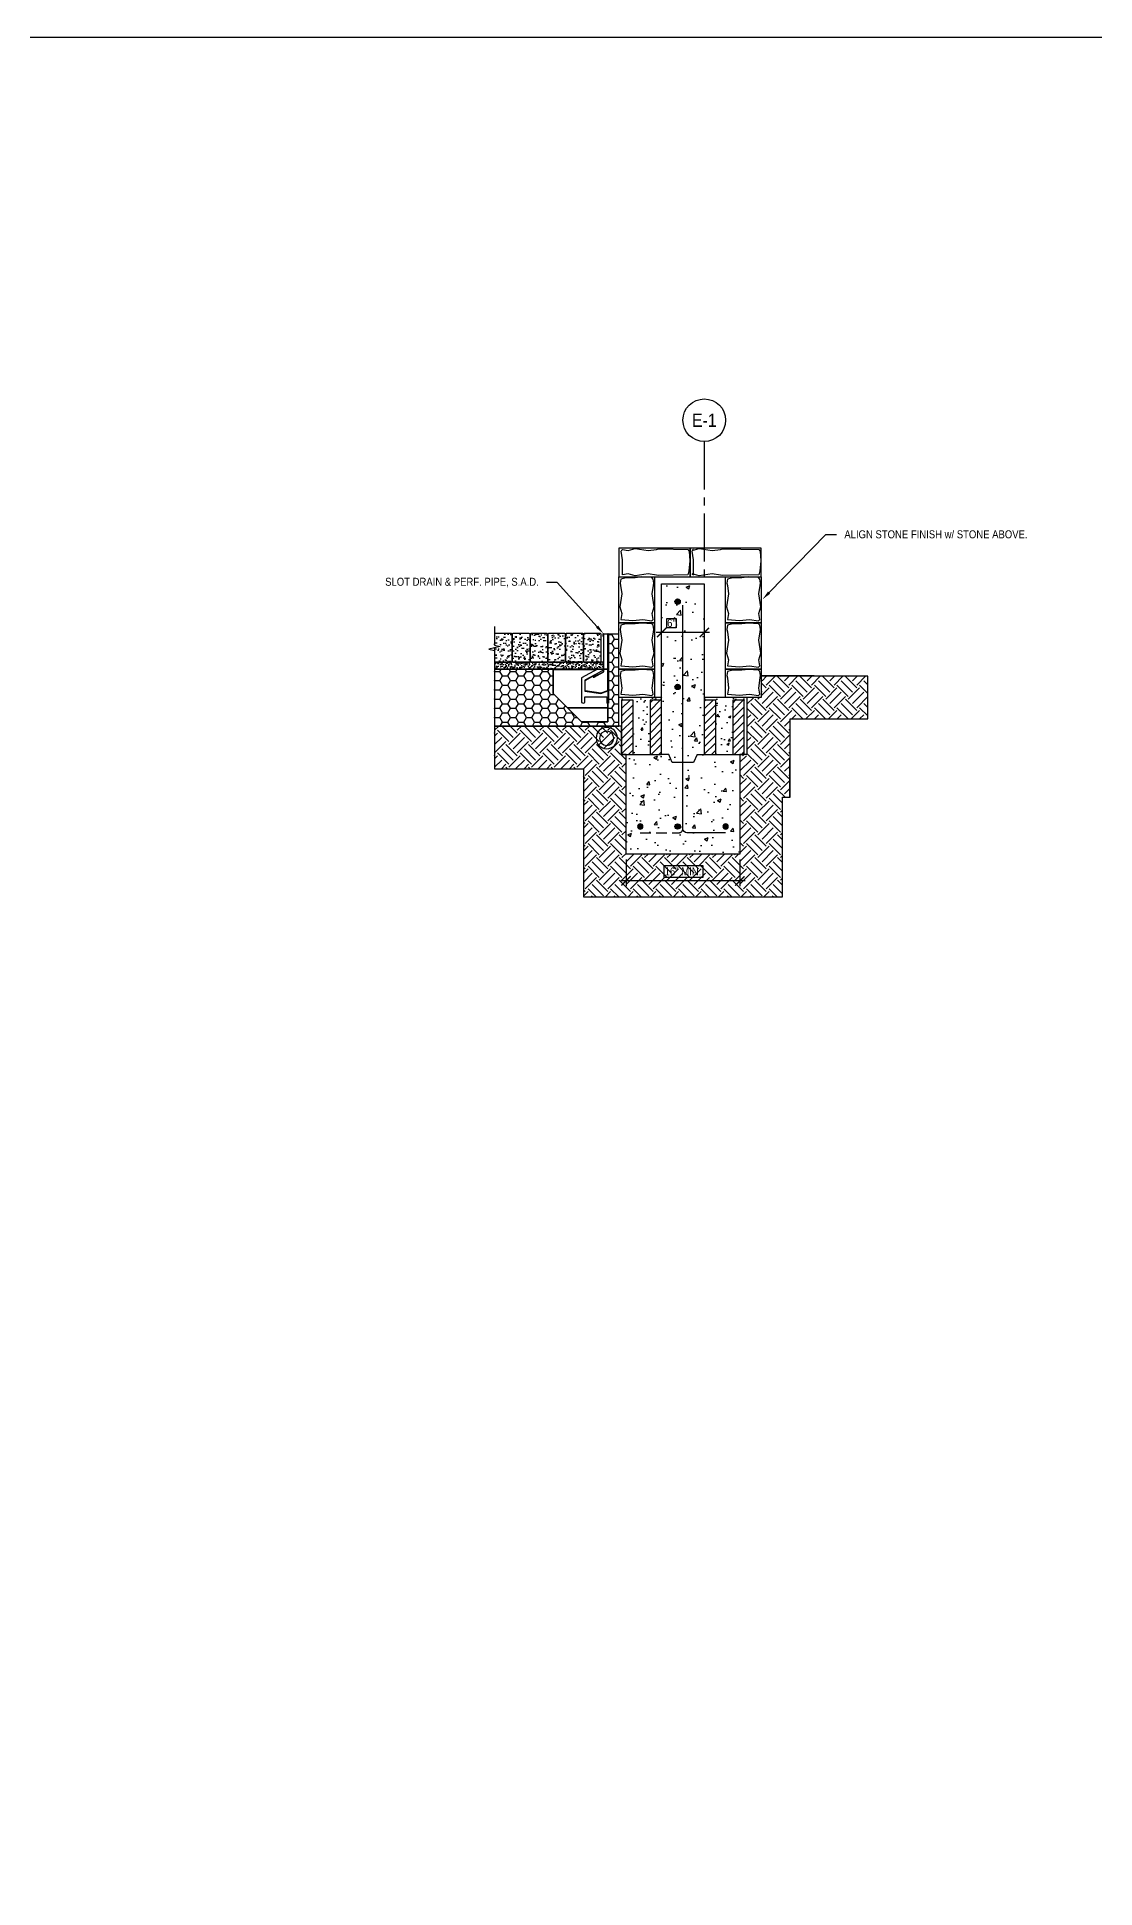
# Model space of a CAD drawing. Header units: inches. Extents: x -2661 to 42767, y -1222 to 9099.
# Drawn here: x 1880.2 to 2028.9, y 3911.7 to 4172 of the extents above; entities that cross this region are included whole.
import ezdxf
from ezdxf import colors
from ezdxf.entities.mleader import LeaderData, LeaderLine
from ezdxf.enums import TextEntityAlignment as Align
from ezdxf.math import Vec2, Vec3

# ---------------------------------------------------------------- set-up
doc = ezdxf.new("R2010")
doc.units = ezdxf.units.IN
doc.header["$LTSCALE"] = 12
doc.header["$MEASUREMENT"] = 0
doc.header["$PDMODE"] = 3
doc.linetypes.add('CENTER2', pattern=[1.125, 0.75, -0.125, 0.125, -0.125])
doc.linetypes.add('HIDDEN2', pattern=[0.1875, 0.125, -0.0625])
doc.layers.get('0').update_dxf_attribs({"linetype": 'CONTINUOUS'})
doc.layers.get('DefPoints').update_dxf_attribs({"color": 251, "linetype": 'CONTINUOUS'})
doc.layers.add('DESIGNER COMMENTS', color=221, linetype='CONTINUOUS', plot=False)
doc.layers.add('NON-PLOT', color=253, linetype='CONTINUOUS', plot=False)
for name, color, linetype in [('S-ANNO-DIMS', 2, 'CONTINUOUS'), ('S-ANNO-NOTE', 4, 'CONTINUOUS'), ('S-ARCH', 1, 'CONTINUOUS'), ('S-BREAK', 2, 'CONTINUOUS'), ('S-CONC', 4, 'CONTINUOUS'), ('S-GRADE', 3, 'CONTINUOUS'), ('S-GRID', 1, 'CENTER2'), ('S-REBAR', 7, 'CONTINUOUS')]:
    doc.layers.add(name, color=color, linetype=linetype)
doc.layers.add('S-ANNO-NONPLOT', color=253, linetype='CONTINUOUS', plot=False, transparency=0.5)
doc.layers.add('S-HATCH-SOIL', color=7, linetype='CONTINUOUS', true_color=0x8f8f8f, transparency=0.8)
doc.layers.add('S-HATCH2', color=2, linetype='CONTINUOUS', transparency=0.5)
doc.styles.add('Arial', font='arial.ttf', dxfattribs={"width": 0.85})
doc.dimstyles.new('DIM-12_Se', dxfattribs={"dimscale": 12, "dimtxt": 0.09375, "dimasz": 0.109375, "dimexe": 0.0625, "dimexo": 0.0625, "dimgap": 0.0625, "dimtad": 1, "dimdec": 4, "dimzin": 11, "dimdsep": 46, "dimlunit": 4, "dimtxsty": 'Arial', "dimblk": 'ARCHTICK', "dimcen": 0.125, "dimdle": 0.0625, "dimclrd": 256, "dimclre": 256, "dimclrt": 4, "dimadec": 0, "dimazin": 0, "dimtfac": 0.75, "dimtdec": 4, "dimtmove": 0, "dimatfit": 3, "dimfxl": 1, "dimfrac": 1, "dimtolj": 1, "dimtzin": 0, "dimarcsym": 0})

# ---------------------------------------------------------------- blocks, each defined once
blk = doc.blocks.new('*U521')
h = blk.add_hatch(color=256)
h.dxf.hatch_style = 1
h.paths.add_polyline_path([(0.375, 0, 1), (-0.375, 0, 1)])
at = {"color": 0}
blk.add_circle((0, 0), 0.375, dxfattribs=at)
blk = doc.blocks.new('_ARCHTICK')
at = {"color": 0, "linetype": 'ByBlock', "const_width": 0.15}
blk.add_lwpolyline([(-0.5, -0.5), (0.5, 0.5)], dxfattribs=at)
blk = doc.blocks.new('*D2269')
at = {"layer": 'DefPoints', "color": 0, "transparency": 16777216}
for p in [(1962.98, 4057.12), (1978.98, 4057.12), (1962.98, 4053.35)]:
    blk.add_point(p, dxfattribs=at)
at = {"layer": 'S-ANNO-DIMS', "lineweight": -2, "transparency": 16777216}
for p, q in [((1962.98, 4056.37), (1962.98, 4052.6)), ((1978.98, 4056.37), (1978.98, 4052.6)), ((1979.73, 4053.35), (1962.23, 4053.35))]:
    blk.add_line(p, q, dxfattribs=at)
at = {"layer": 'S-ANNO-DIMS', "lineweight": -2, "transparency": 16777216, "xscale": 1.3125, "yscale": 1.3125, "zscale": 1.3125, "rotation": 180}
blk.add_blockref('_ARCHTICK', (1962.98, 4053.35), dxfattribs=at)
at = {"layer": 'S-ANNO-DIMS', "lineweight": -2, "transparency": 16777216, "xscale": 1.3125, "yscale": 1.3125, "zscale": 1.3125}
blk.add_blockref('_ARCHTICK', (1978.98, 4053.35), dxfattribs=at)
at = {"layer": 'S-ANNO-DIMS', "color": 4, "transparency": 16777216, "insert": (1970.98, 4054.67), "char_height": 1.125, "attachment_point": 5, "style": 'Arial'}
blk.add_mtext('\\A1;16" MIN.', dxfattribs=at)
blk = doc.blocks.new('*U2247')
at = {"layer": 'S-CONC'}
h = blk.add_hatch(dxfattribs=at)
h.set_pattern_fill('AR-CONC', color=2, scale=0.5, angle=15, style=0)
h.paths.add_polyline_path([(1.62, 0), (4, 0), (4, 7.63), (5.62, 7.63, -0.656548), (5.62, 8), (0, 8, -0.656548), (0, 7.63), (1.62, 7.63)])
h = blk.add_hatch(dxfattribs=at)
h.set_pattern_fill('ANSI31', color=2, scale=6, style=0)
h.set_pattern_definition([(45, (-2.375, 0), (-0.53033, 0.53033), [])])
h.paths.add_polyline_path([(0, 7.63), (0, 0), (1.62, 0), (1.62, 7.63)])
h.paths.add_polyline_path([(4, 0), (5.62, 0), (5.62, 7.63), (4, 7.63)])
at = {"layer": 'NON-PLOT'}
blk.add_line((5.62, 8), (0, 8), dxfattribs=at)
at = {"layer": 'S-CONC', "color": 3}
blk.add_line((1.62, 0), (4, 0), dxfattribs=at)
at = {"layer": 'S-CONC'}
for points in [[(1.62, 0), (1.62, 7.63), (0, 7.63), (0, 0), (1.62, 0)], [(4, 0), (5.62, 0), (5.62, 7.63), (4, 7.63), (4, 0)]]:
    blk.add_lwpolyline(points, close=True, dxfattribs=at)
at = {"layer": 'S-CONC', "color": 2}
for centre, start, end in [((-0.08, 7.81), 293.4264, 66.5736), ((5.71, 7.81), 113.4264, 246.5736)]:
    blk.add_arc(centre, 0.204, start, end, dxfattribs=at)
blk = doc.blocks.new('*D2266')
at = {"layer": 'DefPoints', "color": 0, "transparency": 16777216}
for p in [(1967.98, 4088.27), (1967.98, 4088.27), (1973.98, 4088.27)]:
    blk.add_point(p, dxfattribs=at)
at = {"layer": 'S-ANNO-DIMS', "lineweight": -2, "transparency": 16777216}
blk.add_line((1974.73, 4088.27), (1967.23, 4088.27), dxfattribs=at)
at = {"layer": 'S-ANNO-DIMS', "lineweight": -2, "transparency": 16777216, "xscale": 1.3125, "yscale": 1.3125, "zscale": 1.3125, "rotation": 180}
blk.add_blockref('_ARCHTICK', (1967.98, 4088.27), dxfattribs=at)
at = {"layer": 'S-ANNO-DIMS', "lineweight": -2, "transparency": 16777216, "xscale": 1.3125, "yscale": 1.3125, "zscale": 1.3125}
blk.add_blockref('_ARCHTICK', (1973.98, 4088.27), dxfattribs=at)
at = {"layer": 'S-ANNO-DIMS', "color": 4, "transparency": 16777216, "insert": (1969.36, 4089.6), "char_height": 1.125, "attachment_point": 5, "style": 'Arial'}
blk.add_mtext('\\A1;6"', dxfattribs=at)
blk = doc.blocks.new('REF GRID')
blk.add_circle((0, 0.25), 0.25)
at = {"style": 'Arial', "width": 0.85}
blk.add_attdef('#', text='', height=0.156, dxfattribs=at).set_placement((0, 0.25), align=Align.MIDDLE_CENTER)

msp = doc.modelspace()

# ---------------------------------------------------------------- hatches: boundary and pattern name
at = {"layer": 'S-ARCH'}
h = msp.add_hatch(dxfattribs=at)
h.set_pattern_fill('AR-SAND', color=256, scale=0.5, angle=30, style=0)
h.set_pattern_definition([(67.5, (1872.2053, 4086.1195), (-0.508983, 0.818591), [0, -0.76, 0, -0.85, 0, -0.8125]), (37.5, (1872.2053, 4086.1195), (0.0608, 1.66447), [0, -0.41, 0, -0.685, 0, -0.2625]), (357.5, (1871.67266, 4085.812), (1.347048, 0.780986), [0, -0.25, 0, -0.9, 0, -1.175]), (347.5, (1871.6727, 4085.812), (1.082272, 1.131576), [0, -0.125, 0, -0.59, 0, -0.675])])
h.paths.add_polyline_path([(1946.98112, 4088.11952), (1946.98112, 4084.11952), (1944.48112, 4084.11952), (1944.48112, 4088.11952)])
h = msp.add_hatch(dxfattribs=at)
h.set_pattern_fill('AR-SAND', color=256, scale=0.5, angle=30, style=0)
h.set_pattern_definition([(67.5, (1869.7053, 4086.1195), (-0.508983, 0.818591), [0, -0.76, 0, -0.85, 0, -0.8125]), (37.5, (1869.7053, 4086.1195), (0.0608, 1.66447), [0, -0.41, 0, -0.685, 0, -0.2625]), (357.5, (1869.17266, 4085.812), (1.347048, 0.780986), [0, -0.25, 0, -0.9, 0, -1.175]), (347.5, (1869.1727, 4085.812), (1.082272, 1.131576), [0, -0.125, 0, -0.59, 0, -0.675])])
h.paths.add_polyline_path([(1949.48112, 4088.11952), (1949.48112, 4084.11952), (1946.98112, 4084.11952), (1946.98112, 4088.11952)])
h = msp.add_hatch(dxfattribs=at)
h.set_pattern_fill('AR-SAND', color=256, scale=0.5, angle=30, style=0)
h.set_pattern_definition([(67.5, (1867.2053, 4086.1195), (-0.508983, 0.818591), [0, -0.76, 0, -0.85, 0, -0.8125]), (37.5, (1867.2053, 4086.1195), (0.0608, 1.66447), [0, -0.41, 0, -0.685, 0, -0.2625]), (357.5, (1866.67266, 4085.812), (1.347048, 0.780986), [0, -0.25, 0, -0.9, 0, -1.175]), (347.5, (1866.6727, 4085.812), (1.082272, 1.131576), [0, -0.125, 0, -0.59, 0, -0.675])])
h.paths.add_polyline_path([(1951.98112, 4088.11952), (1951.98112, 4084.11952), (1949.48112, 4084.11952), (1949.48112, 4088.11952)])
h = msp.add_hatch(dxfattribs=at)
h.set_pattern_fill('AR-SAND', color=256, scale=0.5, angle=30, style=0)
h.set_pattern_definition([(67.5, (1864.7053, 4086.1195), (-0.508983, 0.818591), [0, -0.76, 0, -0.85, 0, -0.8125]), (37.5, (1864.7053, 4086.1195), (0.0608, 1.66447), [0, -0.41, 0, -0.685, 0, -0.2625]), (357.5, (1864.17266, 4085.812), (1.347048, 0.780986), [0, -0.25, 0, -0.9, 0, -1.175]), (347.5, (1864.1727, 4085.812), (1.082272, 1.131576), [0, -0.125, 0, -0.59, 0, -0.675])])
h.paths.add_polyline_path([(1954.48112, 4088.11952), (1954.48112, 4084.11952), (1951.98112, 4084.11952), (1951.98112, 4088.11952)])
h = msp.add_hatch(dxfattribs=at)
h.set_pattern_fill('AR-SAND', color=256, scale=0.5, angle=30, style=0)
h.set_pattern_definition([(67.5, (1862.2053, 4086.1195), (-0.508983, 0.818591), [0, -0.76, 0, -0.85, 0, -0.8125]), (37.5, (1862.2053, 4086.1195), (0.0608, 1.66447), [0, -0.41, 0, -0.685, 0, -0.2625]), (357.5, (1861.67266, 4085.812), (1.347048, 0.780986), [0, -0.25, 0, -0.9, 0, -1.175]), (347.5, (1861.6727, 4085.812), (1.082272, 1.131576), [0, -0.125, 0, -0.59, 0, -0.675])])
h.paths.add_polyline_path([(1956.98112, 4088.11952), (1956.98112, 4084.11952), (1954.48112, 4084.11952), (1954.48112, 4088.11952)])
h = msp.add_hatch(dxfattribs=at)
h.set_pattern_fill('AR-SAND', color=256, scale=0.5, angle=30, style=0)
h.set_pattern_definition([(67.5, (1859.7053, 4086.1195), (-0.508983, 0.818591), [0, -0.76, 0, -0.85, 0, -0.8125]), (37.5, (1859.7053, 4086.1195), (0.0608, 1.66447), [0, -0.41, 0, -0.685, 0, -0.2625]), (357.5, (1859.17266, 4085.812), (1.347048, 0.780986), [0, -0.25, 0, -0.9, 0, -1.175]), (347.5, (1859.1727, 4085.812), (1.082272, 1.131576), [0, -0.125, 0, -0.59, 0, -0.675])])
h.paths.add_polyline_path([(1959.48112, 4088.11952), (1959.48112, 4084.11952), (1956.98112, 4084.11952), (1956.98112, 4088.11952)])
at = {"layer": 'S-HATCH-SOIL'}
h = msp.add_hatch(dxfattribs=at)
h.set_pattern_fill('HONEY', color=256, scale=6)
h.set_pattern_definition([(2e-11, (-7996.00375, 2003.05174), (1.125, 0.649519053), [0.75, -1.5]), (120, (-7996.00375, 2003.05174), (-1.125, 0.649519053), [0.75, -1.5]), (60, (-7996.00375, 2003.05174), (-5e-13, 1.299038106), [-1.5, 0.75])])
h.paths.add_polyline_path([(1961.98112, 4088.05702), (1960.50289, 4088.05702), (1960.50289, 4083.11952), (1944.48112, 4083.11952), (1944.48112, 4075.11952), (1961.98112, 4075.11952)])
h.paths.add_polyline_path([(1960.50289, 4083.11952), (1960.50289, 4078.36033), (1960.42798, 4078.36033), (1960.42798, 4077.69406), (1960.42798, 4075.69406), (1956.73112, 4075.69406), (1954.73112, 4077.69406), (1952.71935, 4079.70582), (1952.71935, 4083.05691), (1958.85653, 4083.05691), (1958.96223, 4083.11551), (1959.80924, 4083.11551), (1959.80924, 4083.11952)], flags=16)
h = msp.add_hatch(dxfattribs=at)
h.set_pattern_fill('EARTH', color=256, scale=9, angle=45)
h.set_pattern_definition([(45, (-7996.0038, 2003.0517), (0, 3.1819805), [2.25, -2.25]), (45, (-7996.6004, 2003.6484), (0, 3.1819805), [2.25, -2.25]), (45, (-7997.197, 2004.245), (0, 3.1819805), [2.25, -2.25]), (135, (-7997.197, 2004.6427), (-3.1819805, 4e-16), [2.25, -2.25]), (135, (-7996.6004, 2005.2394), (-3.1819805, 4e-16), [2.25, -2.25]), (135, (-7996.0038, 2005.836), (-3.1819805, 4e-16), [2.25, -2.25])])
h.paths.add_polyline_path([(1979.98112, 4071.11952), (1978.98112, 4071.11952), (1978.98112, 4057.11952), (1962.98112, 4057.11952), (1962.98112, 4071.11952), (1962.35612, 4071.11952), (1962.35612, 4075.11952), (1944.48112, 4075.11952), (1944.48112, 4069.11952), (1956.98112, 4069.11952), (1956.98112, 4051.11952), (1984.98112, 4051.11952), (1984.98112, 4065.11952), (1986.02283, 4065.11952), (1986.06518, 4076.11952), (1996.98112, 4076.11952), (1996.98112, 4082.11952), (1981.98112, 4082.11952), (1981.98112, 4079.11952), (1979.98112, 4079.11952)])
at = {"layer": 'S-HATCH2'}
h = msp.add_hatch(dxfattribs=at)
h.set_pattern_fill('AR-CONC', color=256, scale=0.75, style=0)
h.set_pattern_definition([(50, (-7996.0038, 1992.3653), (5.3794514, -0.470641), [0.5625, -6.1875]), (355, (-7996.004, 1992.3653), (-1.040635, 5.641441), [0.45, -4.95]), (100.451444, (-7995.5555, 1992.326), (4.3388164, 5.1708), [0.4780514, -5.2585658]), (46.1842, (-7996.004, 1993.865), (8.00431, -1.2413946), [0.84375, -9.28125]), (96.635635, (-7995.337, 1993.762), (7.0099646, 7.3058895), [0.7170776, -7.887853]), (351.18416, (-7996.004, 1993.865), (7.0099646, 7.3058895), [0.675, -7.425]), (21, (-7995.2538, 1993.4903), (4.4768029, -3.0196417), [0.5625, -6.1875]), (326, (-7995.254, 1993.4903), (1.824865, 5.4386253), [0.45, -4.95]), (71.451445, (-7994.8807, 1993.2387), (6.3016678, 2.4189836), [0.4780514, -5.2585658]), (37.5, (-7996.0038, 1992.3653), (0.0911989, 2.4967039), [0, -4.89, 0, -5.025, 0, -4.96875]), (7.5, (-7996.0038, 1992.3653), (1.9730215, 2.95808784), [0, -2.865, 0, -4.7775, 0, -1.89375]), (327.5, (-7997.6763, 1992.3653), (4.00366827, -0.16916154), [0, -1.875, 0, -5.85, 0, -7.7625]), (317.5, (-7998.4263, 1992.3653), (4.3738963, 0.7507874), [0, -2.4375, 0, -3.885, 0, -5.5125])])
h.paths.add_polyline_path([(1967.98112, 4095.11952), (1973.98112, 4095.11952), (1973.98112, 4071.11952), (1972.98112, 4071.11952), (1972.48112, 4070.01395), (1969.48112, 4070.01395), (1968.98112, 4071.11952), (1967.98112, 4071.11952)])
h.paths.add_polyline_path([(1968.72325, 4090.23447), (1970.01531, 4090.23447), (1970.01531, 4088.93515), (1968.72325, 4088.93515)], flags=16)
h = msp.add_hatch(dxfattribs=at)
h.set_pattern_fill('AR-SAND', color=256, scale=0.28125, angle=30, style=0)
h.set_pattern_definition([(67.5, (-7895.67156, 1855.2601), (-0.286302862, 0.46045734), [0, -0.4275, 0, -0.478125, 0, -0.45703125]), (37.5, (-7895.67156, 1855.2601), (0.034199593, 0.936263964), [0, -0.230625, 0, -0.3853125, 0, -0.14765625]), (357.5, (-7895.97115, 1855.08713), (0.757714623, 0.439304573), [0, -0.140625, 0, -0.50625, 0, -0.6609375]), (347.5, (-7895.97115, 1855.0871), (0.608778063, 0.63651168), [0, -0.0703125, 0, -0.331875, 0, -0.3796875])])
h.paths.add_polyline_path([(1944.48112, 4084.11952), (1944.48112, 4083.11952), (1959.80924, 4083.11952), (1959.80924, 4084.11952)])
h = msp.add_hatch(dxfattribs=at)
h.set_pattern_fill('AR-CONC', color=256, scale=0.75, style=0)
h.set_pattern_definition([(50, (-7874.9787, 2097.1597), (5.3794514, -0.470641), [0.5625, -6.1875]), (355, (-7874.9787, 2097.16), (-1.040635, 5.641441), [0.45, -4.95]), (100.451444, (-7874.5304, 2097.1205), (4.3388164, 5.1708), [0.4780514, -5.2585658]), (46.1842, (-7874.979, 2098.66), (8.00431, -1.2413946), [0.84375, -9.28125]), (96.635635, (-7874.312, 2098.556), (7.0099646, 7.3058895), [0.7170776, -7.887853]), (351.18416, (-7874.979, 2098.66), (7.0099646, 7.3058895), [0.675, -7.425]), (21, (-7874.2287, 2098.2847), (4.4768029, -3.0196417), [0.5625, -6.1875]), (326, (-7874.2287, 2098.285), (1.824865, 5.4386253), [0.45, -4.95]), (71.451445, (-7873.8556, 2098.033), (6.3016678, 2.4189836), [0.4780514, -5.2585658]), (37.5, (-7874.9787, 2097.1597), (0.0911989, 2.4967039), [0, -4.89, 0, -5.025, 0, -4.96875]), (7.5, (-7874.9787, 2097.1597), (1.9730215, 2.95808784), [0, -2.865, 0, -4.7775, 0, -1.89375]), (327.5, (-7876.6512, 2097.1597), (4.00366827, -0.16916154), [0, -1.875, 0, -5.85, 0, -7.7625]), (317.5, (-7877.401, 2097.1597), (4.3738963, 0.7507874), [0, -2.4375, 0, -3.885, 0, -5.5125])])
h.paths.add_polyline_path([(1962.98112, 4057.11952), (1978.98112, 4057.11952), (1978.98112, 4071.11952), (1973.98112, 4071.11952), (1972.98112, 4071.11952), (1972.48112, 4070.01395), (1969.48112, 4070.01395), (1968.98112, 4071.11952), (1967.98112, 4071.11952), (1962.98112, 4071.11952)])

# ---------------------------------------------------------------- linework, layer by layer
at = {"layer": 'DESIGNER COMMENTS'}
for points in [[(1968.72325, 4090.23447), (1970.01531, 4090.23447), (1970.01531, 4088.93515), (1968.72325, 4088.93515)], [(1958.70353, 4082.16415), (1959.80924, 4082.76121), (1958.46698, 4082.01718), (1958.46026, 4082.0293)], [(1960.42798, 4075.69406), (1956.73112, 4075.69406), (1954.73112, 4077.69406), (1960.42798, 4077.69406)], [(1968.31994, 4055.52974), (1973.7625, 4055.52974), (1973.7625, 4053.8239), (1968.31994, 4053.8239)]]:
    msp.add_lwpolyline(points, close=True, dxfattribs=at)
at = {"layer": 'NON-PLOT'}
for points in [[(1961.98112, 4096.11952), (1971.98112, 4096.11952), (1971.98112, 4100.11952), (1961.98112, 4100.11952)], [(1971.98112, 4096.11952), (1981.98112, 4096.11952), (1981.98112, 4100.11952), (1971.98112, 4100.11952)], [(1961.98112, 4089.61952), (1961.98112, 4096.11952), (1966.98112, 4096.11952), (1966.98112, 4089.61952)], [(1976.98112, 4089.61952), (1976.98112, 4096.11952), (1981.98112, 4096.11952), (1981.98112, 4089.61952)], [(1961.98112, 4083.11952), (1961.98112, 4089.61952), (1966.98112, 4089.61952), (1966.98112, 4083.11952)], [(1976.98112, 4083.11952), (1976.98112, 4089.61952), (1981.98112, 4089.61952), (1981.98112, 4083.11952)], [(1961.98112, 4079.11952), (1961.98112, 4083.11952), (1966.98112, 4083.11952), (1966.98112, 4079.11952)], [(1976.98112, 4079.11952), (1976.98112, 4083.11952), (1981.98112, 4083.11952), (1981.98112, 4079.11952)]]:
    msp.add_lwpolyline(points, close=True, dxfattribs=at)
at = {"layer": 'S-ANNO-NONPLOT'}
for points in [[(1230.57281, 4172.00884), (2465.0403, 4172.00884), (2465.0403, 3092.36325), (1230.57281, 3092.36325)], [(1944.48112, 4083.11952), (1959.80924, 4083.11952), (1959.80924, 4084.11952), (1944.48112, 4084.11952)], [(1979.98112, 4071.11952), (1978.98112, 4071.11952), (1978.98112, 4057.11952), (1962.98112, 4057.11952), (1962.98112, 4071.11952), (1962.35612, 4071.11952), (1962.35612, 4075.11952), (1944.48112, 4075.11952), (1944.48112, 4069.11952), (1956.98112, 4069.11952), (1956.98112, 4051.11952), (1984.98112, 4051.11952), (1984.98112, 4065.11952), (1986.02283, 4065.11952), (1986.06518, 4076.11952), (1996.98112, 4076.11952), (1996.98112, 4082.11952), (1981.98112, 4082.11952), (1981.98112, 4079.11952), (1979.98112, 4079.11952)], [(1979.98112, 4071.11952), (1978.98112, 4071.11952), (1978.98112, 4057.11952), (1962.98112, 4057.11952), (1962.98112, 4071.11952), (1962.35612, 4071.11952), (1962.35612, 4075.11952), (1944.48112, 4075.11952), (1944.48112, 4069.11952), (1956.98112, 4069.11952), (1956.98112, 4051.11952), (1984.98112, 4051.11952), (1984.98112, 4065.11952), (1986.02283, 4065.11952), (1986.06518, 4076.11952), (1996.98112, 4076.11952), (1996.98112, 4082.11952), (1981.98112, 4082.11952), (1981.98112, 4079.11952), (1979.98112, 4079.11952)], [(1960.50289, 4083.11952), (1960.50289, 4078.36033), (1960.42798, 4078.36033), (1960.42798, 4077.69406), (1960.42798, 4075.69406), (1956.73112, 4075.69406), (1954.73112, 4077.69406), (1952.71935, 4079.70582), (1952.71935, 4083.05691), (1958.85653, 4083.05691), (1958.96223, 4083.11551), (1959.80924, 4083.11551), (1959.80924, 4083.11952), (1960.50289, 4083.11952)], [(1968.31994, 4055.52974), (1973.7625, 4055.52974), (1973.7625, 4053.8239), (1968.31994, 4053.8239)]]:
    msp.add_lwpolyline(points, close=True, dxfattribs=at)
at = {"layer": 'S-ANNO-NONPLOT', "linetype": 'ByBlock'}
msp.add_lwpolyline([(1961.98112, 4088.05702), (1960.50289, 4088.05702), (1960.50289, 4083.11952), (1944.48112, 4083.11952), (1944.48112, 4075.11952), (1961.98112, 4075.11952)], close=True, dxfattribs=at)
at = {"layer": 'S-ANNO-NONPLOT'}
msp.add_lwpolyline([(1944.48112, 4075.11952), (1944.48112, 4069.11952), (1956.98112, 4069.11952), (1956.98112, 4051.11952), (1984.98112, 4051.11952), (1984.98112, 4065.11952), (1986.06518, 4065.11952), (1986.06518, 4076.11952), (1996.98112, 4076.11952), (1996.98112, 4082.11952)], dxfattribs=at)
msp.add_lwpolyline([(1961.77183, 4073.42257, 1), (1958.77183, 4073.42257, 1)], format="xyb", close=True, dxfattribs=at)
at = {"layer": 'S-ARCH'}
for p, q in [((1959.73112, 4088.05702), (1959.73112, 4087.73665)), ((1959.73112, 4087.73665), (1959.77799, 4087.73665)), ((1959.77799, 4087.73665), (1959.77799, 4088.04907)), ((1959.80924, 4088.04907), (1959.80924, 4082.76121)), ((1960.35612, 4088.05702), (1959.85612, 4088.05702)), ((1959.85612, 4082.73359), (1959.85612, 4088.05702)), ((1960.35612, 4088.05702), (1960.35612, 4080.08426)), ((1960.40299, 4087.73262), (1960.40299, 4088.04907)), ((1960.50289, 4087.73262), (1960.40299, 4087.73262)), ((1960.40299, 4087.73262), (1960.40299, 4078.36033)), ((1960.43424, 4088.04907), (1960.43424, 4087.73665)), ((1960.43424, 4087.73665), (1960.48112, 4087.73665)), ((1960.48112, 4087.73665), (1960.48112, 4088.05702)), ((1960.50289, 4078.36033), (1960.50289, 4087.73262)), ((1958.85653, 4083.05691), (1952.71935, 4083.05691)), ((1952.71935, 4083.05691), (1952.71935, 4079.70582)), ((1958.96223, 4083.11551), (1956.73112, 4081.87878)), ((1956.73112, 4081.87878), (1956.73112, 4078.43322)), ((1958.60334, 4082.34489), (1957.18424, 4081.55827)), ((1957.18424, 4081.55827), (1957.18424, 4080.04415)), ((1957.23112, 4081.53066), (1958.62607, 4082.3039)), ((1957.23112, 4080.08426), (1957.23112, 4081.53066)), ((1958.64208, 4082.27502), (1958.3988, 4082.14017)), ((1958.42153, 4082.09917), (1958.6648, 4082.23402)), ((1958.68081, 4082.20515), (1958.43754, 4082.0703)), ((1958.46026, 4082.0293), (1958.70353, 4082.16415)), ((1959.80924, 4082.76121), (1958.46698, 4082.01718)), ((1958.48971, 4081.97618), (1959.85612, 4082.73359)), ((1958.60334, 4082.34489), (1959.80924, 4083.01333)), ((1958.6648, 4082.23402), (1958.64208, 4082.27502)), ((1959.80924, 4083.11551), (1958.96223, 4083.11551)), ((1952.71935, 4079.70582), (1954.73112, 4077.69406)), ((1957.18424, 4080.04415), (1959.42111, 4079.69406)), ((1957.20264, 4078.43322), (1957.20264, 4079.2439)), ((1957.20264, 4079.2439), (1960.2905, 4079.2439)), ((1959.41642, 4079.74224), (1957.23112, 4080.08426)), ((1960.35612, 4080.08426), (1959.41642, 4079.74224)), ((1959.42111, 4079.69406), (1960.40299, 4080.05143)), ((1960.2905, 4079.2439), (1960.2905, 4078.35703)), ((1954.73112, 4077.69406), (1960.42798, 4077.69406)), ((1960.42798, 4077.69406), (1954.73112, 4077.69406)), ((1956.73112, 4075.69406), (1954.73112, 4077.69406)), ((1954.73112, 4077.69406), (1956.73112, 4075.69406)), ((1960.42798, 4077.69406), (1954.73112, 4077.69406)), ((1960.40299, 4078.35703), (1960.2905, 4078.35703)), ((1960.50289, 4078.36033), (1960.40299, 4078.36033)), ((1960.42798, 4077.69406), (1960.42798, 4078.36033)), ((1960.42798, 4077.69406), (1960.42798, 4075.69406)), ((1960.42798, 4075.69406), (1960.42798, 4077.69406)), ((1960.42798, 4075.69406), (1956.73112, 4075.69406)), ((1956.73112, 4075.69406), (1960.42798, 4075.69406))]:
    msp.add_line(p, q, dxfattribs=at)
for points in [[(1962.27838, 4099.74904), (1962.45924, 4099.92813), (1963.29418, 4099.7889), (1964.24508, 4100.06735), (1966.07318, 4099.7889), (1967.25948, 4099.95676), (1967.58258, 4100.03477), (1971.64813, 4099.94111), (1971.84929, 4099.73312), (1971.94934, 4098.35093), (1971.78988, 4096.92344), (1971.64813, 4096.37387), (1967.58258, 4096.28021), (1967.25948, 4096.35821), (1966.07318, 4096.52608), (1964.24508, 4096.24762), (1963.29418, 4096.52608), (1962.45924, 4096.38685), (1962.45924, 4098.4923), (1962.27838, 4099.73312)], [(1972.27838, 4099.74904), (1972.45924, 4099.92813), (1972.29418, 4099.7889), (1973.24508, 4100.06735), (1975.07318, 4099.7889), (1976.25948, 4099.95676), (1976.58258, 4100.03477), (1981.64813, 4099.94111), (1981.84929, 4099.73312), (1981.94934, 4098.35093), (1981.78988, 4096.92344), (1981.64813, 4096.37387), (1976.58258, 4096.28021), (1976.25948, 4096.35821), (1975.07318, 4096.52608), (1973.24508, 4096.24762), (1972.29418, 4096.52608), (1972.45924, 4096.38685), (1972.45924, 4098.4923), (1972.27838, 4099.73312)], [(1966.61064, 4089.91678), (1966.78972, 4090.09765), (1966.6505, 4090.93258), (1966.92895, 4091.88349), (1966.6505, 4093.70156), (1966.81836, 4094.88786), (1966.89636, 4095.21096), (1966.80271, 4095.78654), (1966.59472, 4095.98769), (1965.21253, 4096.08775), (1964.25879, 4095.97434), (1962.78503, 4095.92829), (1962.23546, 4095.78654), (1962.14181, 4095.21096), (1962.21981, 4094.88786), (1962.38767, 4093.70156), (1962.10922, 4091.88349), (1962.38767, 4090.93258), (1962.24845, 4090.09765), (1963.91516, 4089.9585), (1965.3539, 4090.09765), (1966.59472, 4089.91678)], [(1981.61064, 4089.91678), (1981.78972, 4090.09765), (1981.6505, 4090.93258), (1981.92895, 4091.88349), (1981.6505, 4093.70156), (1981.81836, 4094.88786), (1981.89636, 4095.21096), (1981.80271, 4095.78654), (1981.59472, 4095.98769), (1980.21253, 4096.08775), (1979.25879, 4095.97434), (1977.78503, 4095.92829), (1977.23546, 4095.78654), (1977.14181, 4095.21096), (1977.21981, 4094.88786), (1977.38767, 4093.70156), (1977.10922, 4091.88349), (1977.38767, 4090.93258), (1977.24845, 4090.09765), (1978.91516, 4089.9585), (1980.3539, 4090.09765), (1981.59472, 4089.91678)], [(1966.61064, 4083.41678), (1966.78972, 4083.59765), (1966.6505, 4084.43258), (1966.92895, 4085.38349), (1966.6505, 4087.20156), (1966.81836, 4088.38786), (1966.89636, 4088.71096), (1966.80271, 4089.28654), (1966.59472, 4089.48769), (1965.21253, 4089.58775), (1964.25879, 4089.47434), (1962.78503, 4089.42829), (1962.23546, 4089.28654), (1962.14181, 4088.71096), (1962.21981, 4088.38786), (1962.38767, 4087.20156), (1962.10922, 4085.38349), (1962.38767, 4084.43258), (1962.24845, 4083.59765), (1963.91516, 4083.4585), (1965.3539, 4083.59765), (1966.59472, 4083.41678)], [(1981.61064, 4083.41678), (1981.78972, 4083.59765), (1981.6505, 4084.43258), (1981.92895, 4085.38349), (1981.6505, 4087.20156), (1981.81836, 4088.38786), (1981.89636, 4088.71096), (1981.80271, 4089.28654), (1981.59472, 4089.48769), (1980.21253, 4089.58775), (1979.25879, 4089.47434), (1977.78503, 4089.42829), (1977.23546, 4089.28654), (1977.14181, 4088.71096), (1977.21981, 4088.38786), (1977.38767, 4087.20156), (1977.10922, 4085.38349), (1977.38767, 4084.43258), (1977.24845, 4083.59765), (1978.91516, 4083.4585), (1980.3539, 4083.59765), (1981.59472, 4083.41678)], [(1966.61064, 4079.41678), (1966.78972, 4079.59765), (1966.6505, 4080.43258), (1966.81836, 4081.88786), (1966.89636, 4082.21096), (1966.80271, 4082.78654), (1966.59472, 4082.98769), (1965.21253, 4083.08775), (1964.25879, 4082.97434), (1962.78503, 4082.92829), (1962.23546, 4082.78654), (1962.14181, 4082.21096), (1962.21981, 4081.88786), (1962.38767, 4080.43258), (1962.24845, 4079.59765), (1963.91516, 4079.4585), (1965.3539, 4079.59765), (1966.59472, 4079.41678)], [(1981.61064, 4079.41678), (1981.78972, 4079.59765), (1981.6505, 4080.43258), (1981.81836, 4081.88786), (1981.89636, 4082.21096), (1981.80271, 4082.78654), (1981.59472, 4082.98769), (1980.21253, 4083.08775), (1979.25879, 4082.97434), (1977.78503, 4082.92829), (1977.23546, 4082.78654), (1977.14181, 4082.21096), (1977.21981, 4081.88786), (1977.38767, 4080.43258), (1977.24845, 4079.59765), (1978.91516, 4079.4585), (1980.3539, 4079.59765), (1981.59472, 4079.41678)]]:
    msp.add_lwpolyline(points, dxfattribs=at)
msp.add_lwpolyline([(1944.48112, 4086.11952), (1944.48112, 4084.21952, 0.414213562), (1944.58112, 4084.11952), (1946.88112, 4084.11952, 0.414213562), (1946.98112, 4084.21952), (1946.98112, 4088.01952, 0.414213562), (1946.88112, 4088.11952), (1944.58112, 4088.11952, 0.414213562), (1944.48112, 4088.01952), (1944.48112, 4086.49809)], format="xyb", dxfattribs=at)
for points in [[(1949.38112, 4088.11952), (1947.08112, 4088.11952, 0.414213562), (1946.98112, 4088.01952), (1946.98112, 4084.21952, 0.414213562), (1947.08112, 4084.11952), (1949.38112, 4084.11952, 0.414213562), (1949.48112, 4084.21952), (1949.48112, 4088.01952, 0.414213562)], [(1951.88112, 4088.11952), (1949.58112, 4088.11952, 0.414213562), (1949.48112, 4088.01952), (1949.48112, 4084.21952, 0.414213562), (1949.58112, 4084.11952), (1951.88112, 4084.11952, 0.414213562), (1951.98112, 4084.21952), (1951.98112, 4088.01952, 0.414213562)], [(1954.38112, 4088.11952), (1952.08112, 4088.11952, 0.414213562), (1951.98112, 4088.01952), (1951.98112, 4084.21952, 0.414213562), (1952.08112, 4084.11952), (1954.38112, 4084.11952, 0.414213562), (1954.48112, 4084.21952), (1954.48112, 4088.01952, 0.414213562)], [(1956.88112, 4088.11952), (1954.58112, 4088.11952, 0.414213562), (1954.48112, 4088.01952), (1954.48112, 4084.21952, 0.414213562), (1954.58112, 4084.11952), (1956.88112, 4084.11952, 0.414213562), (1956.98112, 4084.21952), (1956.98112, 4088.01952, 0.414213562)], [(1959.38112, 4088.11952), (1957.08112, 4088.11952, 0.414213562), (1956.98112, 4088.01952), (1956.98112, 4084.21952, 0.414213562), (1957.08112, 4084.11952), (1959.38112, 4084.11952, 0.414213562), (1959.48112, 4084.21952), (1959.48112, 4088.01952, 0.414213562)], [(1961.77183, 4073.42257, 1), (1958.77183, 4073.42257, 1)], [(1961.25578, 4073.39975, 1), (1959.25578, 4073.39975, 1)]]:
    msp.add_lwpolyline(points, format="xyb", close=True, dxfattribs=at)
for centre, radius, start, end in [((1959.79362, 4088.05702), 0.0625, 360, 180), ((1959.79362, 4088.04907), 0.01562, 0, 180), ((1960.41862, 4088.05702), 0.0625, 360, 180), ((1960.41876, 4088.04907), 0.01548, 360, 180), ((1958.44425, 4082.05818), 0.09375, 119, 299), ((1958.44425, 4082.05818), 0.04687, 119, 299), ((1958.4489, 4082.0498), 0.02344, 119, 299), ((1958.65344, 4082.25452), 0.10333, 299, 119), ((1958.65344, 4082.25452), 0.05645, 299, 119), ((1956.96688, 4078.75931), 0.40239, 234.1331903, 305.8668097)]:
    msp.add_arc(centre, radius, start, end, dxfattribs=at)
at = {"layer": 'S-BREAK'}
msp.add_lwpolyline([(1944.48112, 4089.11952), (1944.48112, 4086.49809), (1945.25947, 4086.30881), (1943.70276, 4085.93023), (1944.48112, 4085.74095), (1944.48112, 4083.11952)], dxfattribs=at)
at = {"layer": 'S-CONC'}
for p, q in [((1962.98112, 4057.11952), (1962.98112, 4071.11952)), ((1962.98112, 4071.11952), (1967.98112, 4071.11952)), ((1968.98112, 4071.11952), (1967.98112, 4071.11952)), ((1969.48112, 4070.01395), (1968.98112, 4071.11952)), ((1972.98112, 4071.11952), (1972.48112, 4070.01395)), ((1973.98112, 4071.11952), (1978.98112, 4071.11952)), ((1978.98112, 4071.11952), (1978.98112, 4071.11952)), ((1978.98112, 4071.11952), (1978.98112, 4057.11952)), ((1972.48112, 4070.01395), (1969.48112, 4070.01395)), ((1978.98112, 4057.11952), (1962.98112, 4057.11952))]:
    msp.add_line(p, q, dxfattribs=at)
for points in [[(1967.98112, 4071.11952), (1967.98112, 4095.11952), (1973.98112, 4095.11952), (1973.98112, 4071.11952)], [(1972.98112, 4071.11952), (1973.98112, 4071.11952)]]:
    msp.add_lwpolyline(points, dxfattribs=at)
at = {"layer": 'S-GRADE'}
msp.add_lwpolyline([(1996.98112, 4082.11952), (1981.89636, 4082.21096)], dxfattribs=at)
at = {"layer": 'S-GRID', "color": 1, "linetype": 'CENTER2', "ltscale": 0.75}
msp.add_line((1973.98112, 4115.11952), (1973.98112, 4095.11952), dxfattribs=at)
at = {"layer": 'S-REBAR'}
msp.add_lwpolyline([(1976.98112, 4060.11952), (1971.54187, 4060.11952, -0.414213562), (1970.98132, 4060.68006), (1970.9807, 4092.11952)], format="xyb", dxfattribs=at)
at = {"layer": 'S-REBAR', "linetype": 'HIDDEN2'}
msp.add_lwpolyline([(1964.98112, 4060.11951), (1970.42077, 4060.11951, 0.414213562), (1970.98132, 4060.68005)], format="xyb", dxfattribs=at)

# ---------------------------------------------------------------- block references
at = {"layer": 'S-ANNO-NOTE', "xscale": 12, "yscale": 12, "zscale": 12}
msp.add_blockref('REF GRID', (1973.98112, 4115.11952), dxfattribs=at).add_auto_attribs({'#': 'E-1'})
at = {"layer": 'S-CONC'}
for p in [(1962.35616, 4071.11952), (1973.98116, 4071.11952)]:
    msp.add_blockref('*U2247', p, dxfattribs=at)
at = {"layer": 'S-REBAR', "linetype": 'ByBlock'}
for p in [(1970.23193, 4092.61949), (1970.23193, 4080.61949), (1970.23193, 4060.99605)]:
    msp.add_blockref('*U521', p, dxfattribs=at)
at = {"layer": 'S-REBAR', "linetype": 'ByBlock', "xscale": -1}
for p in [(1964.98112, 4060.99605), (1976.98112, 4060.99605)]:
    msp.add_blockref('*U521', p, dxfattribs=at)

# ---------------------------------------------------------------- dimensions: what is measured, and where the dimension line sits
at = {"layer": 'S-ANNO-DIMS'}
dim = msp.add_linear_dim(base=(1967.98112, 4088.27333), p1=(1973.98112, 4088.27333), p2=(1967.98112, 4088.27333), angle=180, dimstyle='DIM-12_Se', dxfattribs=at)
dim.commit()
dim.dimension.update_dxf_attribs({"geometry": '*D2266', "text_midpoint": (1969.35631, 4088.27333), "dimtype": 160})
dim = msp.add_linear_dim(base=(1962.98112, 4053.35012), p1=(1978.98112, 4057.11952), p2=(1962.98112, 4057.11952), angle=180, text='16" MIN.', dimstyle='DIM-12_Se', dxfattribs=at)
dim.commit()
dim.dimension.update_dxf_attribs({"geometry": '*D2269', "text_midpoint": (1970.98112, 4053.35012), "dimtype": 160})

# ---------------------------------------------------------------- leaders
at = {"layer": 'S-ANNO-NOTE'}
ml = msp.add_multileader_mtext('Standard', dxfattribs=at)
ml.set_content('\\A1;{\\C256;ALIGN STONE FINISH w/ STONE ABOVE. EXTEND STONE 1" FURTHER FROM CONCRETE WALL TO ACCOUNT FOR RIGID INSULATION ABOVE. TYP. @ FOUNDATION WALLS}', color=4, style='Arial')
ml.set_leader_properties(color=2)
ml.build(insert=Vec2(0, 0))
ml.multileader.update_dxf_attribs({"dogleg_length": 0.36, "arrow_head_size": 1.3125, "scale": 12})
ctx = ml.context
ctx.base_point, ctx.scale, ctx.char_height, ctx.arrow_head_size, ctx.landing_gap_size, ctx.plane_origin = Vec3(1632.74977, 4122.87972), 12, 1.125, 1.3125, 1.08, Vec3(978.66734, 3826.31071)
notes = []
notes.append((ctx, [(0, (1, 1, 0), (1631.24977, 4122.87972), (1, 0), 1.5, [(0, [(1622.68825, 4113.75247)], 0, [])])]))
ctx.mtext.insert, ctx.mtext.width, ctx.mtext.flow_direction = Vec3(1633.82977, 4123.45181), 32.6182883, 5
ml = msp.add_multileader_mtext('Standard', dxfattribs=at)
ml.set_content('\\A1;SHEATHING w/ E.N. PER PLAN', color=4, style='Arial')
ml.set_leader_properties(color=2)
ml.build(insert=Vec2(0, 0))
ml.multileader.update_dxf_attribs({"dogleg_length": 0.36, "arrow_head_size": 1.3125, "scale": 12})
ctx = ml.context
ctx.base_point, ctx.scale, ctx.char_height, ctx.arrow_head_size, ctx.landing_gap_size, ctx.plane_origin = Vec3(2077.30699, 4109.87423), 12, 1.125, 1.3125, 1.08, Vec3(2138.69877, 4410.05179)
ctx.text_align_type = 2
notes.append((ctx, [(0, (1, 1, 0), (2096.47767, 4109.87423), (-1, 0), 1.5, [(0, [(2108.40341, 4097.94849)], 0, [])])]))
ctx.mtext.insert, ctx.mtext.width, ctx.mtext.defined_height, ctx.mtext.alignment, ctx.mtext.flow_direction = Vec3(2093.89767, 4110.43673), 16.7910918, 2.68987, 3, 5
ml = msp.add_multileader_mtext('Standard', dxfattribs=at)
ml.set_content('\\A1;{\\C256;ALIGN STONE FINISH w/ STONE ABOVE.}', color=4, style='Arial')
ml.set_leader_properties(color=2)
ml.build(insert=Vec2(0, 0))
ml.multileader.update_dxf_attribs({"dogleg_length": 0.36, "arrow_head_size": 1.3125, "scale": 12})
ctx = ml.context
ctx.base_point, ctx.scale, ctx.char_height, ctx.arrow_head_size, ctx.landing_gap_size, ctx.plane_origin = Vec3(1831.4139, 4102.17802), 12, 1.125, 1.3125, 1.08, Vec3(1176.81739, 3805.60901)
notes.append((ctx, [(0, (1, 1, 0), (1829.9139, 4102.17802), (1, 0), 1.5, [(0, [(1820.8383, 4093.05077)], 0, [])])]))
ctx.mtext.insert, ctx.mtext.width, ctx.mtext.flow_direction = Vec3(1832.4939, 4102.75011), 14.8427231, 5
ml = msp.add_multileader_mtext('Standard', dxfattribs=at)
ml.set_content('\\A1;{\\C256;ALIGN STONE FINISH w/ STONE ABOVE.}', color=4, style='Arial')
ml.set_leader_properties(color=2)
ml.build(insert=Vec2(0, 0))
ml.multileader.update_dxf_attribs({"dogleg_length": 0.36, "arrow_head_size": 1.3125, "scale": 12})
ctx = ml.context
ctx.base_point, ctx.scale, ctx.char_height, ctx.arrow_head_size, ctx.landing_gap_size, ctx.plane_origin = Vec3(1992.58692, 4102.07377), 12, 1.125, 1.3125, 1.08, Vec3(1338.1516, 3805.50476)
notes.append((ctx, [(0, (1, 1, 0), (1991.08692, 4102.07377), (1, 0), 1.5, [(0, [(1982.17251, 4092.94651)], 0, [])])]))
ctx.mtext.insert, ctx.mtext.width, ctx.mtext.flow_direction = Vec3(1993.66692, 4102.64586), 14.8427231, 5
ml = msp.add_multileader_mtext('Standard', dxfattribs=at)
ml.set_content('\\A1;CONTRACTORS OPTION TO REPLACE MASONRY STONE SUPPORT w/ POURED IN PLACE CONCRETE w/ DOUBLE MAT OF REINFORCING', color=4, style='Arial')
ml.set_leader_properties(color=2)
ml.build(insert=Vec2(0, 0))
ml.multileader.update_dxf_attribs({"dogleg_length": 0.36, "arrow_head_size": 1.3125, "scale": 12})
ctx = ml.context
ctx.base_point, ctx.scale, ctx.char_height, ctx.arrow_head_size, ctx.landing_gap_size, ctx.plane_origin = Vec3(1658.21878, 4100.33117), 12, 1.125, 1.3125, 1.08, Vec3(1688.06716, 4365.7756)
notes.append((ctx, [(0, (1, 1, 0), (1656.71878, 4100.33117), (1, 0), 1.5, [(0, [(1627.31325, 4095.98966)], 0, [])])]))
ctx.mtext.insert, ctx.mtext.width, ctx.mtext.flow_direction = Vec3(1659.29878, 4100.90326), 34.5618327, 5
ml = msp.add_multileader_mtext('Standard', dxfattribs=at)
ml.set_content('\\A1;SLOT DRAIN & PERF. PIPE, S.A.D.', color=4, style='Arial')
ml.set_leader_properties(color=2)
ml.build(insert=Vec2(0, 0))
ml.multileader.update_dxf_attribs({"dogleg_length": 0.36, "arrow_head_size": 1.3125, "scale": 12})
ctx = ml.context
ctx.base_point, ctx.scale, ctx.char_height, ctx.arrow_head_size, ctx.landing_gap_size, ctx.plane_origin = Vec3(1928.20906, 4095.29999), 12, 1.125, 1.3125, 1.08, Vec3(1928.11094, 4411.87168)
ctx.text_align_type = 2
notes.append((ctx, [(1, (1, 1, 0), (1953.29467, 4095.29999), (-1, 0), 1.5, [(1, [(1959.79362, 4088.11952)], 0, [])])]))
ctx.mtext.insert, ctx.mtext.width, ctx.mtext.alignment, ctx.mtext.flow_direction = Vec3(1950.71467, 4095.97377), 22.4970721, 3, 5
ml = msp.add_multileader_mtext('Standard', dxfattribs=at)
ml.set_content('"A35" CLIPS PER SHEAR WALL SCHEDULE', color=4, style='Arial')
ml.set_leader_properties(color=2)
ml.build(insert=Vec2(0, 0))
ml.multileader.update_dxf_attribs({"dogleg_length": 0.125, "arrow_head_size": 1.3125, "scale": 12})
ctx = ml.context
ctx.base_point, ctx.scale, ctx.char_height, ctx.arrow_head_size, ctx.landing_gap_size, ctx.plane_origin = Vec3(2077.24698, 4074.30945), 12, 1.125, 1.3125, 1.08, Vec3(2092.4204, 4301.22343)
ctx.text_align_type = 2
notes.append((ctx, [(1, (1, 1, 0), (2096.47767, 4074.30945), (-1, 0), 1.5, [(0, [(2113.28725, 4085.82338), (2111.26289, 4089.09467)], 0, [])])]))
ctx.mtext.insert, ctx.mtext.width, ctx.mtext.defined_height, ctx.mtext.alignment, ctx.mtext.flow_direction = Vec3(2093.89767, 4074.88155), 16.7773515, 5.14967, 3, 5
ml = msp.add_multileader_mtext('Standard', dxfattribs=at)
ml.set_content('\\A1;JOIST PER PLAN', color=4, style='Arial')
ml.set_leader_properties(color=2)
ml.build(insert=Vec2(0, 0))
ml.multileader.update_dxf_attribs({"dogleg_length": 0.36, "arrow_head_size": 1.3125, "scale": 12})
ctx = ml.context
ctx.base_point, ctx.scale, ctx.char_height, ctx.arrow_head_size, ctx.landing_gap_size, ctx.plane_origin = Vec3(2082.19913, 4078.30945), 12, 1.125, 1.3125, 1.08, Vec3(2141.549, 4375.83255)
ctx.text_align_type = 2
notes.append((ctx, [(0, (1, 1, 0), (2096.47767, 4078.30945), (-1, 0), 1.5, [(0, [(2103.61671, 4085.44849)], 0, [])])]))
ctx.mtext.insert, ctx.mtext.width, ctx.mtext.alignment, ctx.mtext.flow_direction = Vec3(2093.89767, 4078.88155), 17.75, 3, 5
for ctx, leaders in notes:
    for number, flags, end, landing, length, lines in leaders:
        leader = LeaderData()
        leader.index, (leader.has_last_leader_line, leader.has_dogleg_vector, leader.attachment_direction) = number, flags
        leader.last_leader_point, leader.dogleg_vector, leader.dogleg_length = Vec3(end), Vec3(landing), length
        for number, points, colour, breaks in lines:
            line = LeaderLine()
            line.index, line.vertices, line.color, line.breaks = number, Vec3.list(points), colors.encode_raw_color(colour), breaks
            leader.lines.append(line)
        ctx.leaders.append(leader)

doc.saveas('drawing.dxf')
